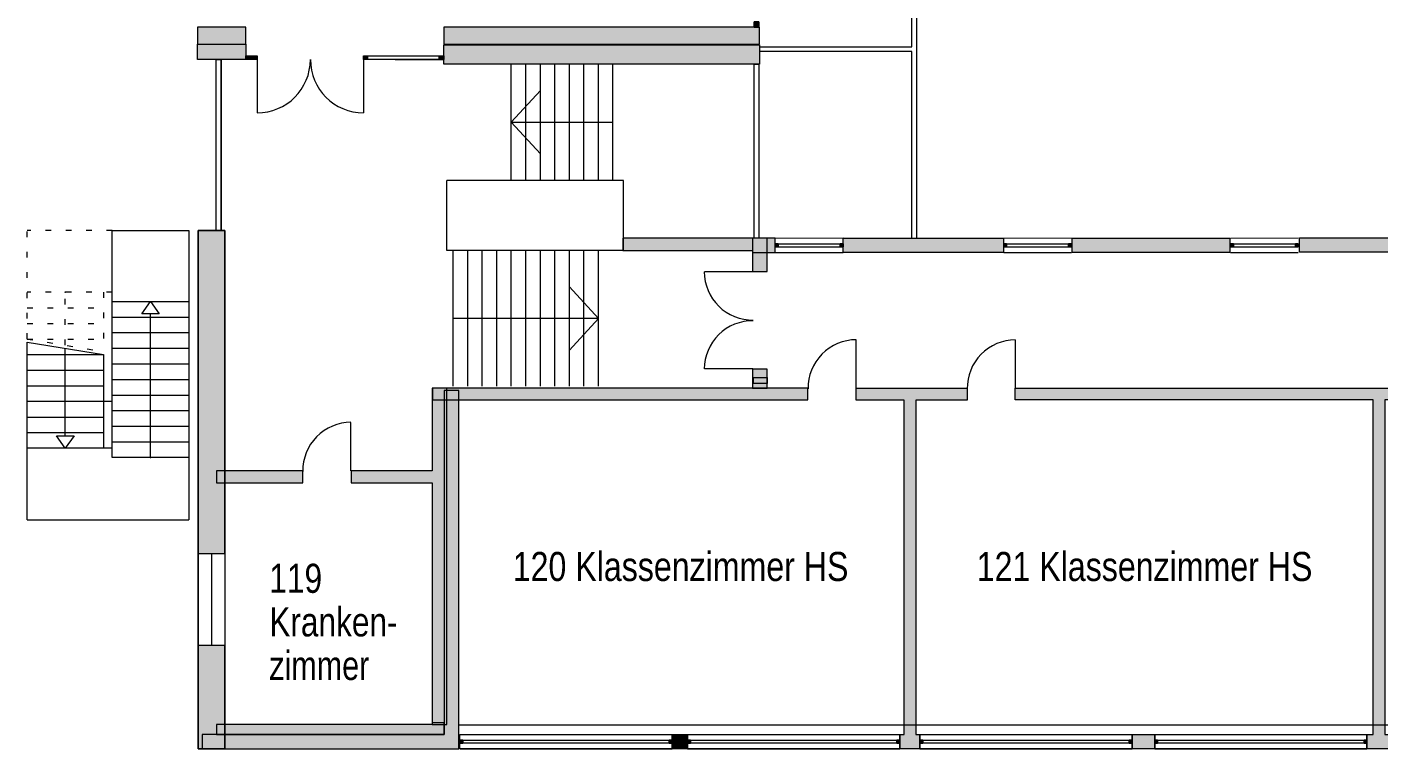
# Model space of a CAD drawing. Header units: inches. Extents: x 7445 to 114549, y 127015 to 195514.
# Drawn here: x 33132 to 61061, y 127015 to 141922 of the extents above; entities that cross this region are included whole.
import ezdxf

# ---------------------------------------------------------------- set-up
doc = ezdxf.new("R2010")
doc.units = ezdxf.units.IN
doc.header["$LTSCALE"] = 300
doc.header["$MEASUREMENT"] = 0
doc.header["$PDMODE"] = 34
doc.header["$PDSIZE"] = 5
for name, pattern in [('Punktlinie', [1.4, 0.4, -1]), ('Standardmuster', [0]), ('Volllinie', [0])]:
    doc.linetypes.add(name, pattern=pattern)
doc.layers.add('Grundebene', color=7, linetype='Continuous')
doc.styles.add('ARIAL_NARROW', font='ARIALN.TTF', dxfattribs={"height": 0.2})

# ---------------------------------------------------------------- blocks, each defined once
blk = doc.blocks.new('Color_Area-B8')
at = {"layer": 'Grundebene', "true_color": 0x000000, "transparency": 33554687}
blk.add_hatch(color=18, dxfattribs=at).paths.add_polyline_path([(41806, 127522), (41805, 134465), (41502, 134465), (41502, 132760), (39828, 132760), (39828, 132510), (41502, 132510), (41502, 127522)], flags=0)
at = {"layer": 'Grundebene', "color": 18, "linetype": 'Volllinie', "lineweight": 13, "true_color": 0x000000}
for p, q in [((41805, 134465), (41502, 134465)), ((41502, 134465), (41502, 132760)), ((41806, 127522), (41805, 134465)), ((41502, 132760), (39828, 132760)), ((39828, 132760), (39828, 132510)), ((39828, 132510), (41502, 132510)), ((41502, 132510), (41502, 127522)), ((41502, 127522), (41806, 127522))]:
    blk.add_line(p, q, dxfattribs=at)
blk = doc.blocks.new('Color_Area-CD')
at = {"layer": 'Grundebene', "true_color": 0x000000, "transparency": 33554687}
blk.add_hatch(color=18, dxfattribs=at).paths.add_polyline_path([(53545, 134465), (62244, 134465), (62244, 134225), (61181, 134225), (61181, 127315), (61345, 127315), (61345, 127015), (60812, 127015), (60812, 127315), (60941, 127315), (60941, 134225), (53545, 134225)], flags=0)
at = {"layer": 'Grundebene', "color": 18, "linetype": 'Volllinie', "lineweight": 13, "true_color": 0x000000}
for p, q in [((53545, 134465), (62244, 134465)), ((53545, 134225), (53545, 134465)), ((62244, 134465), (62244, 134225)), ((60941, 134225), (53545, 134225)), ((60941, 127315), (60941, 134225)), ((62244, 134225), (61181, 134225)), ((61181, 134225), (61181, 127315)), ((60812, 127015), (60812, 127315)), ((60812, 127315), (60941, 127315)), ((61181, 127315), (61345, 127315)), ((61345, 127315), (61345, 127015)), ((61345, 127015), (60812, 127015))]:
    blk.add_line(p, q, dxfattribs=at)
blk = doc.blocks.new('Color_Area-13D')
at = {"layer": 'Grundebene', "true_color": 0x000000, "transparency": 33554687}
blk.add_hatch(color=18, dxfattribs=at).paths.add_polyline_path([(46460, 127315), (46777, 127315), (46777, 127015), (46460, 127015)], flags=0)
at = {"layer": 'Grundebene', "color": 18, "linetype": 'Volllinie', "lineweight": 13, "true_color": 0x000000}
for p, q in [((46460, 127315), (46777, 127315)), ((46460, 127015), (46460, 127315)), ((46777, 127315), (46777, 127015)), ((46777, 127015), (46460, 127015))]:
    blk.add_line(p, q, dxfattribs=at)
blk = doc.blocks.new('Color_Area-148')
at = {"layer": 'Grundebene', "true_color": 0x000000, "transparency": 33554687}
blk.add_hatch(color=18, dxfattribs=at).paths.add_polyline_path([(37045, 127315), (41752, 127315), (41752, 127556), (41502, 127556), (41502, 127522), (37045, 127522)], flags=0)
at = {"layer": 'Grundebene', "color": 18, "linetype": 'Volllinie', "lineweight": 13, "true_color": 0x000000}
for p, q in [((41502, 127522), (37045, 127522)), ((37045, 127522), (37045, 127315)), ((41752, 127556), (41502, 127556)), ((41502, 127556), (41502, 127522)), ((41752, 127315), (41752, 127556)), ((37045, 127315), (41752, 127315))]:
    blk.add_line(p, q, dxfattribs=at)
blk = doc.blocks.new('Color_Area-2B9')
at = {"layer": 'Grundebene', "true_color": 0x000000, "transparency": 33554687}
blk.add_hatch(color=18, dxfattribs=at).paths.add_polyline_path([(41752, 134416), (41752, 127315), (36751, 127315), (36751, 127015), (42052, 127015), (42052, 134416)], flags=0)
at = {"layer": 'Grundebene', "color": 18, "linetype": 'Volllinie', "lineweight": 13, "true_color": 0x000000}
for p, q in [((41752, 134416), (41752, 127315)), ((42052, 134416), (41752, 134416)), ((42052, 127015), (42052, 134416)), ((41752, 127315), (36751, 127315)), ((36751, 127315), (36751, 127015)), ((36751, 127015), (42052, 127015))]:
    blk.add_line(p, q, dxfattribs=at)
blk = doc.blocks.new('Color_Area-2C4')
at = {"layer": 'Grundebene', "true_color": 0x000000, "transparency": 33554687}
blk.add_hatch(color=18, dxfattribs=at).paths.add_polyline_path([(38827, 132510), (38827, 132760), (37045, 132760), (37045, 132510)], flags=0)
at = {"layer": 'Grundebene', "color": 18, "linetype": 'Volllinie', "lineweight": 13, "true_color": 0x000000}
for p, q in [((38827, 132760), (37045, 132760)), ((37045, 132760), (37045, 132510)), ((38827, 132510), (38827, 132760)), ((37045, 132510), (38827, 132510))]:
    blk.add_line(p, q, dxfattribs=at)
blk = doc.blocks.new('Color_Area-2CD')
at = {"layer": 'Grundebene', "true_color": 0x000000, "transparency": 33554687}
h = blk.add_hatch(color=18, dxfattribs=at)
h.paths.add_polyline_path([(36668, 131052), (37218, 131052), (37218, 137722), (36668, 137722)], flags=0)
h.paths.add_polyline_path([(36668, 129151), (36668, 127015), (37218, 127015), (37218, 129151)], flags=0)
at = {"layer": 'Grundebene', "color": 18, "linetype": 'Volllinie', "lineweight": 13, "true_color": 0x000000}
for points in [[(36668, 131052), (37218, 131052), (37218, 137722), (36668, 137722), (36668, 131052)], [(36668, 129151), (36668, 127015), (37218, 127015), (37218, 129151), (36668, 129151)]]:
    blk.add_lwpolyline(points, dxfattribs=at)
blk = doc.blocks.new('Color_Area-5CF')
at = {"layer": 'Grundebene', "true_color": 0x000000, "transparency": 33554687}
blk.add_hatch(color=18, dxfattribs=at).paths.add_polyline_path([(51577, 127315), (51577, 127015), (51161, 127015), (51161, 127315), (51252, 127315), (51252, 134220), (50262, 134220), (50262, 134465), (52555, 134465), (52555, 134220), (51492, 134220), (51492, 127315)], flags=0)
at = {"layer": 'Grundebene', "color": 18, "linetype": 'Volllinie', "lineweight": 13, "true_color": 0x000000}
for p, q in [((50262, 134220), (50262, 134465)), ((50262, 134465), (52555, 134465)), ((52555, 134465), (52555, 134220)), ((51252, 134220), (50262, 134220)), ((51252, 127315), (51252, 134220)), ((52555, 134220), (51492, 134220)), ((51492, 134220), (51492, 127315)), ((51161, 127015), (51161, 127315)), ((51161, 127315), (51252, 127315)), ((51492, 127315), (51577, 127315)), ((51577, 127315), (51577, 127015)), ((51577, 127015), (51161, 127015))]:
    blk.add_line(p, q, dxfattribs=at)
blk = doc.blocks.new('Color_Area-609')
at = {"layer": 'Grundebene', "true_color": 0x000000, "transparency": 33554687}
blk.add_hatch(color=18, dxfattribs=at).paths.add_polyline_path([(55962, 127315), (56433, 127315), (56433, 127015), (55962, 127015)], flags=0)
at = {"layer": 'Grundebene', "color": 18, "linetype": 'Volllinie', "lineweight": 13, "true_color": 0x000000}
for p, q in [((55962, 127315), (56433, 127315)), ((55962, 127015), (55962, 127315)), ((56433, 127315), (56433, 127015)), ((56433, 127015), (55962, 127015))]:
    blk.add_line(p, q, dxfattribs=at)
blk = doc.blocks.new('Color_Area-614')
at = {"layer": 'Grundebene', "true_color": 0x000000, "transparency": 33554687}
blk.add_hatch(color=18, dxfattribs=at).paths.add_polyline_path([(48590, 137265), (48590, 137565), (45443, 137565), (45443, 137305), (48122, 137305), (48122, 137265)], flags=0)
at = {"layer": 'Grundebene', "color": 18, "linetype": 'Volllinie', "lineweight": 13, "true_color": 0x000000}
for p, q in [((48590, 137565), (45443, 137565)), ((45443, 137565), (45443, 137305)), ((48590, 137265), (48590, 137565)), ((45443, 137305), (48122, 137305)), ((48122, 137305), (48122, 137265)), ((48122, 137265), (48590, 137265))]:
    blk.add_line(p, q, dxfattribs=at)
blk = doc.blocks.new('Color_Area-61F')
at = {"layer": 'Grundebene', "true_color": 0x000000, "transparency": 33554687}
blk.add_hatch(color=18, dxfattribs=at).paths.add_polyline_path([(49990, 137565), (53301, 137565), (53301, 137265), (49990, 137265)], flags=0)
at = {"layer": 'Grundebene', "color": 18, "linetype": 'Volllinie', "lineweight": 13, "true_color": 0x000000}
for p, q in [((49990, 137565), (53301, 137565)), ((49990, 137265), (49990, 137565)), ((53301, 137565), (53301, 137265)), ((53301, 137265), (49990, 137265))]:
    blk.add_line(p, q, dxfattribs=at)
blk = doc.blocks.new('Color_Area-628')
at = {"layer": 'Grundebene', "true_color": 0x000000, "transparency": 33554687}
blk.add_hatch(color=18, dxfattribs=at).paths.add_polyline_path([(54723, 137565), (57979, 137565), (57979, 137265), (54723, 137265)], flags=0)
at = {"layer": 'Grundebene', "color": 18, "linetype": 'Volllinie', "lineweight": 13, "true_color": 0x000000}
for p, q in [((54723, 137565), (57979, 137565)), ((54723, 137265), (54723, 137565)), ((57979, 137565), (57979, 137265)), ((57979, 137265), (54723, 137265))]:
    blk.add_line(p, q, dxfattribs=at)
blk = doc.blocks.new('Color_Area-631')
at = {"layer": 'Grundebene', "true_color": 0x000000, "transparency": 33554687}
blk.add_hatch(color=18, dxfattribs=at).paths.add_polyline_path([(59416, 137571), (63170, 137571), (63170, 137273), (59416, 137273)], flags=0)
at = {"layer": 'Grundebene', "color": 18, "linetype": 'Volllinie', "lineweight": 13, "true_color": 0x000000}
for p, q in [((59416, 137571), (63170, 137571)), ((59416, 137273), (59416, 137571)), ((63170, 137571), (63170, 137273)), ((63170, 137273), (59416, 137273))]:
    blk.add_line(p, q, dxfattribs=at)
blk = doc.blocks.new('Color_Area-670')
at = {"layer": 'Grundebene', "true_color": 0x000000, "transparency": 33554687}
blk.add_hatch(color=18, dxfattribs=at).paths.add_polyline_path([(48425, 137565), (48122, 137565), (48122, 136875), (48425, 136875)], flags=0)
at = {"layer": 'Grundebene', "color": 18, "linetype": 'Volllinie', "lineweight": 13, "true_color": 0x000000}
for p, q in [((48425, 137565), (48122, 137565)), ((48122, 137565), (48122, 136875)), ((48425, 136875), (48425, 137565)), ((48122, 136875), (48425, 136875))]:
    blk.add_line(p, q, dxfattribs=at)
blk = doc.blocks.new('Color_Area-6A6')
at = {"layer": 'Grundebene', "true_color": 0x000000, "transparency": 33554687}
blk.add_hatch(color=18, dxfattribs=at).paths.add_polyline_path([(48265, 141920), (41741, 141920), (41741, 141570), (48265, 141570)], flags=0)
at = {"layer": 'Grundebene', "color": 18, "linetype": 'Volllinie', "lineweight": 13, "true_color": 0x000000}
for p, q in [((48265, 141920), (41741, 141920)), ((41741, 141920), (41741, 141570)), ((48265, 141570), (48265, 141920)), ((41741, 141570), (48265, 141570))]:
    blk.add_line(p, q, dxfattribs=at)
blk = doc.blocks.new('Color_Area-6AF')
at = {"layer": 'Grundebene', "true_color": 0x000000, "transparency": 33554687}
blk.add_hatch(color=18, dxfattribs=at).paths.add_polyline_path([(36655, 141920), (36655, 141570), (37649, 141570), (37649, 141920)], flags=0)
at = {"layer": 'Grundebene', "color": 18, "linetype": 'Volllinie', "lineweight": 13, "true_color": 0x000000}
for p, q in [((36655, 141920), (36655, 141570)), ((37649, 141920), (36655, 141920)), ((37649, 141570), (37649, 141920)), ((36655, 141570), (37649, 141570))]:
    blk.add_line(p, q, dxfattribs=at)
blk = doc.blocks.new('Color_Area-6B8')
at = {"layer": 'Grundebene', "true_color": 0x000000, "transparency": 33554687}
blk.add_hatch(color=18, dxfattribs=at).paths.add_polyline_path([(41741, 141555), (48265, 141555), (48265, 141155), (41741, 141155)], flags=0)
at = {"layer": 'Grundebene', "color": 18, "linetype": 'Volllinie', "lineweight": 13, "true_color": 0x000000}
for p, q in [((41741, 141555), (48265, 141555)), ((41741, 141155), (41741, 141555)), ((48265, 141555), (48265, 141155)), ((48265, 141155), (41741, 141155))]:
    blk.add_line(p, q, dxfattribs=at)
blk = doc.blocks.new('Color_Area-6C1')
at = {"layer": 'Grundebene', "true_color": 0x000000, "transparency": 33554687}
blk.add_hatch(color=18, dxfattribs=at).paths.add_polyline_path([(49260, 134465), (48843, 134465), (48425, 134465), (48122, 134465), (46005, 134465), (41508, 134465), (41508, 134225), (49260, 134225)], flags=0)
at = {"layer": 'Grundebene', "color": 18, "linetype": 'Volllinie', "lineweight": 13, "true_color": 0x000000}
for p, q in [((46005, 134465), (41508, 134465)), ((41508, 134465), (41508, 134225)), ((48122, 134465), (46005, 134465)), ((48425, 134465), (48122, 134465)), ((48843, 134465), (48425, 134465)), ((49260, 134465), (48843, 134465)), ((49260, 134225), (49260, 134465)), ((41508, 134225), (49260, 134225))]:
    blk.add_line(p, q, dxfattribs=at)
blk = doc.blocks.new('Color_Area-879')
at = {"layer": 'Grundebene', "true_color": 0x000000, "transparency": 33554687}
blk.add_hatch(color=18, dxfattribs=at).paths.add_polyline_path([(36655, 141570), (37649, 141570), (37649, 141250), (36655, 141250)], flags=0)
at = {"layer": 'Grundebene', "color": 18, "linetype": 'Volllinie', "lineweight": 13, "true_color": 0x000000}
for p, q in [((36655, 141570), (37649, 141570)), ((36655, 141250), (36655, 141570)), ((37649, 141570), (37649, 141250)), ((37649, 141250), (36655, 141250))]:
    blk.add_line(p, q, dxfattribs=at)
blk = doc.blocks.new('Color_Area-BBA')
at = {"layer": 'Grundebene', "true_color": 0xffffff, "transparency": 33554687}
blk.add_hatch(color=7, dxfattribs=at).paths.add_polyline_path([(49930, 137446), (49930, 137386), (49990, 137386), (49990, 137446)], flags=0)
at = {"layer": 'Grundebene', "color": 18, "linetype": 'Volllinie', "lineweight": 13, "true_color": 0x000000}
blk.add_lwpolyline([(49930, 137446), (49930, 137386), (49990, 137386), (49990, 137446), (49930, 137446)], dxfattribs=at)
blk = doc.blocks.new('Color_Area-BC0')
at = {"layer": 'Grundebene', "true_color": 0xffffff, "transparency": 33554687}
blk.add_hatch(color=7, dxfattribs=at).paths.add_polyline_path([(48650, 137445), (48650, 137385), (48590, 137385), (48590, 137445)], flags=0)
at = {"layer": 'Grundebene', "color": 18, "linetype": 'Volllinie', "lineweight": 13, "true_color": 0x000000}
blk.add_lwpolyline([(48650, 137445), (48650, 137385), (48590, 137385), (48590, 137445), (48650, 137445)], dxfattribs=at)
blk = doc.blocks.new('Color_Area-BCE')
at = {"layer": 'Grundebene', "true_color": 0xffffff, "transparency": 33554687}
blk.add_hatch(color=7, dxfattribs=at).paths.add_polyline_path([(54648, 137446), (54648, 137386), (54708, 137386), (54708, 137446)], flags=0)
at = {"layer": 'Grundebene', "color": 18, "linetype": 'Volllinie', "lineweight": 13, "true_color": 0x000000}
blk.add_lwpolyline([(54648, 137446), (54648, 137386), (54708, 137386), (54708, 137446), (54648, 137446)], dxfattribs=at)
blk = doc.blocks.new('Color_Area-BD4')
at = {"layer": 'Grundebene', "true_color": 0xffffff, "transparency": 33554687}
blk.add_hatch(color=7, dxfattribs=at).paths.add_polyline_path([(53368, 137445), (53368, 137385), (53308, 137385), (53308, 137445)], flags=0)
at = {"layer": 'Grundebene', "color": 18, "linetype": 'Volllinie', "lineweight": 13, "true_color": 0x000000}
blk.add_lwpolyline([(53368, 137445), (53368, 137385), (53308, 137385), (53308, 137445), (53368, 137445)], dxfattribs=at)
blk = doc.blocks.new('Color_Area-BE2')
at = {"layer": 'Grundebene', "true_color": 0xffffff, "transparency": 33554687}
blk.add_hatch(color=7, dxfattribs=at).paths.add_polyline_path([(59334, 137446), (59334, 137386), (59394, 137386), (59394, 137446)], flags=0)
at = {"layer": 'Grundebene', "color": 18, "linetype": 'Volllinie', "lineweight": 13, "true_color": 0x000000}
blk.add_lwpolyline([(59334, 137446), (59334, 137386), (59394, 137386), (59394, 137446), (59334, 137446)], dxfattribs=at)
blk = doc.blocks.new('Color_Area-BE8')
at = {"layer": 'Grundebene', "true_color": 0xffffff, "transparency": 33554687}
blk.add_hatch(color=7, dxfattribs=at).paths.add_polyline_path([(58054, 137445), (58054, 137385), (57994, 137385), (57994, 137445)], flags=0)
at = {"layer": 'Grundebene', "color": 18, "linetype": 'Volllinie', "lineweight": 13, "true_color": 0x000000}
blk.add_lwpolyline([(58054, 137445), (58054, 137385), (57994, 137385), (57994, 137445), (58054, 137445)], dxfattribs=at)
blk = doc.blocks.new('Color_Area-F9C')
at = {"layer": 'Grundebene', "true_color": 0xffffff, "transparency": 33554687}
blk.add_hatch(color=7, dxfattribs=at).paths.add_polyline_path([(42076, 127195), (42076, 127135), (42136, 127135), (42136, 127195)], flags=0)
at = {"layer": 'Grundebene', "color": 18, "linetype": 'Volllinie', "lineweight": 13, "true_color": 0x000000}
blk.add_lwpolyline([(42076, 127195), (42076, 127135), (42136, 127135), (42136, 127195), (42076, 127195)], dxfattribs=at)
blk = doc.blocks.new('Color_Area-FA2')
at = {"layer": 'Grundebene', "true_color": 0xffffff, "transparency": 33554687}
blk.add_hatch(color=7, dxfattribs=at).paths.add_polyline_path([(46400, 127195), (46400, 127135), (46460, 127135), (46460, 127195)], flags=0)
at = {"layer": 'Grundebene', "color": 18, "linetype": 'Volllinie', "lineweight": 13, "true_color": 0x000000}
blk.add_lwpolyline([(46400, 127195), (46400, 127135), (46460, 127135), (46460, 127195), (46400, 127195)], dxfattribs=at)
blk = doc.blocks.new('Color_Area-FB2')
at = {"layer": 'Grundebene', "true_color": 0xffffff, "transparency": 33554687}
blk.add_hatch(color=7, dxfattribs=at).paths.add_polyline_path([(46777, 127195), (46777, 127135), (46837, 127135), (46837, 127195)], flags=0)
at = {"layer": 'Grundebene', "color": 18, "linetype": 'Volllinie', "lineweight": 13, "true_color": 0x000000}
blk.add_lwpolyline([(46777, 127195), (46777, 127135), (46837, 127135), (46837, 127195), (46777, 127195)], dxfattribs=at)
blk = doc.blocks.new('Color_Area-FB8')
at = {"layer": 'Grundebene', "true_color": 0xffffff, "transparency": 33554687}
blk.add_hatch(color=7, dxfattribs=at).paths.add_polyline_path([(51101, 127195), (51101, 127135), (51161, 127135), (51161, 127195)], flags=0)
at = {"layer": 'Grundebene', "color": 18, "linetype": 'Volllinie', "lineweight": 13, "true_color": 0x000000}
blk.add_lwpolyline([(51101, 127195), (51101, 127135), (51161, 127135), (51161, 127195), (51101, 127195)], dxfattribs=at)
blk = doc.blocks.new('Color_Area-FC8')
at = {"layer": 'Grundebene', "true_color": 0xffffff, "transparency": 33554687}
blk.add_hatch(color=7, dxfattribs=at).paths.add_polyline_path([(51577, 127195), (51577, 127135), (51637, 127135), (51637, 127195)], flags=0)
at = {"layer": 'Grundebene', "color": 18, "linetype": 'Volllinie', "lineweight": 13, "true_color": 0x000000}
blk.add_lwpolyline([(51577, 127195), (51577, 127135), (51637, 127135), (51637, 127195), (51577, 127195)], dxfattribs=at)
blk = doc.blocks.new('Color_Area-FCE')
at = {"layer": 'Grundebene', "true_color": 0xffffff, "transparency": 33554687}
blk.add_hatch(color=7, dxfattribs=at).paths.add_polyline_path([(55902, 127195), (55902, 127135), (55962, 127135), (55962, 127195)], flags=0)
at = {"layer": 'Grundebene', "color": 18, "linetype": 'Volllinie', "lineweight": 13, "true_color": 0x000000}
blk.add_lwpolyline([(55902, 127195), (55902, 127135), (55962, 127135), (55962, 127195), (55902, 127195)], dxfattribs=at)
blk = doc.blocks.new('Color_Area-FDE')
at = {"layer": 'Grundebene', "true_color": 0xffffff, "transparency": 33554687}
blk.add_hatch(color=7, dxfattribs=at).paths.add_polyline_path([(56428, 127195), (56428, 127135), (56488, 127135), (56488, 127195)], flags=0)
at = {"layer": 'Grundebene', "color": 18, "linetype": 'Volllinie', "lineweight": 13, "true_color": 0x000000}
blk.add_lwpolyline([(56428, 127195), (56428, 127135), (56488, 127135), (56488, 127195), (56428, 127195)], dxfattribs=at)
blk = doc.blocks.new('Color_Area-FE4')
at = {"layer": 'Grundebene', "true_color": 0xffffff, "transparency": 33554687}
blk.add_hatch(color=7, dxfattribs=at).paths.add_polyline_path([(60752, 127195), (60752, 127135), (60812, 127135), (60812, 127195)], flags=0)
at = {"layer": 'Grundebene', "color": 18, "linetype": 'Volllinie', "lineweight": 13, "true_color": 0x000000}
blk.add_lwpolyline([(60752, 127195), (60752, 127135), (60812, 127135), (60812, 127195), (60752, 127195)], dxfattribs=at)
blk = doc.blocks.new('Color_Area-11A2')
at = {"layer": 'Grundebene', "true_color": 0xffffff, "transparency": 33554687}
blk.add_hatch(color=7, dxfattribs=at).paths.add_polyline_path([(48152, 142031), (48152, 141920), (48252, 141920), (48252, 142031)], flags=0)
at = {"layer": 'Grundebene', "color": 18, "linetype": 'Volllinie', "lineweight": 13, "true_color": 0x000000}
blk.add_lwpolyline([(48152, 142031), (48152, 141920), (48252, 141920), (48252, 142031), (48152, 142031)], dxfattribs=at)
blk = doc.blocks.new('Color_Area-1266')
at = {"layer": 'Grundebene', "true_color": 0x000000, "transparency": 33554687}
blk.add_hatch(color=18, dxfattribs=at).paths.add_polyline_path([(37649, 141330), (37806, 141330), (37806, 141250), (37649, 141250)], flags=0)
at = {"layer": 'Grundebene', "color": 18, "linetype": 'Volllinie', "lineweight": 13, "true_color": 0x000000}
for p, q in [((37649, 141330), (37806, 141330)), ((37649, 141250), (37649, 141330)), ((37806, 141330), (37806, 141250)), ((37806, 141250), (37649, 141250))]:
    blk.add_line(p, q, dxfattribs=at)
blk = doc.blocks.new('Color_Area-126F')
at = {"layer": 'Grundebene', "true_color": 0x000000, "transparency": 33554687}
blk.add_hatch(color=18, dxfattribs=at).paths.add_polyline_path([(37806, 141330), (37886, 141330), (37886, 141250), (37806, 141250)], flags=0)
at = {"layer": 'Grundebene', "color": 18, "linetype": 'Volllinie', "lineweight": 13, "true_color": 0x000000}
for p, q in [((37806, 141330), (37886, 141330)), ((37806, 141250), (37806, 141330)), ((37886, 141330), (37886, 141250)), ((37886, 141250), (37806, 141250))]:
    blk.add_line(p, q, dxfattribs=at)
blk = doc.blocks.new('Color_Area-127E')
at = {"layer": 'Grundebene', "true_color": 0x000000, "transparency": 33554687}
blk.add_hatch(color=18, dxfattribs=at).paths.add_polyline_path([(41646, 141330), (41741, 141330), (41741, 141250), (41646, 141250)], flags=0)
at = {"layer": 'Grundebene', "color": 18, "linetype": 'Volllinie', "lineweight": 13, "true_color": 0x000000}
for p, q in [((41646, 141330), (41741, 141330)), ((41646, 141250), (41646, 141330)), ((41741, 141330), (41741, 141250)), ((41741, 141250), (41646, 141250))]:
    blk.add_line(p, q, dxfattribs=at)
blk = doc.blocks.new('Color_Area-1287')
at = {"layer": 'Grundebene', "true_color": 0x000000, "transparency": 33554687}
blk.add_hatch(color=18, dxfattribs=at).paths.add_polyline_path([(40086, 141330), (40166, 141330), (40166, 141250), (40086, 141250)], flags=0)
at = {"layer": 'Grundebene', "color": 18, "linetype": 'Volllinie', "lineweight": 13, "true_color": 0x000000}
for p, q in [((40086, 141330), (40166, 141330)), ((40086, 141250), (40086, 141330)), ((40166, 141330), (40166, 141250)), ((40166, 141250), (40086, 141250))]:
    blk.add_line(p, q, dxfattribs=at)

msp = doc.modelspace()

# ---------------------------------------------------------------- hatches: boundary and pattern name
at = {"layer": 'Grundebene', "true_color": 0x000000, "transparency": 33554687}
msp.add_hatch(color=18, dxfattribs=at).paths.add_polyline_path([(48122, 134857), (48425, 134857), (48425, 134465), (48122, 134465)], flags=0)

# ---------------------------------------------------------------- linework, layer by layer
at = {"layer": 'Grundebene', "color": 18, "linetype": 'Volllinie', "lineweight": 13, "true_color": 0x000000}
for p, q in [((51409, 141514), (51409, 144214)), ((51509, 144114), (51509, 137565)), ((36655, 141920), (36655, 141570)), ((37649, 141920), (36655, 141920)), ((37649, 141570), (37649, 141920)), ((48265, 141920), (41741, 141920)), ((41741, 141920), (41741, 141570)), ((48152, 141920), (48152, 142031)), ((48252, 141920), (48152, 141920)), ((48252, 142031), (48252, 141920)), ((48265, 141570), (48265, 141920)), ((36655, 141570), (37649, 141570)), ((36655, 141570), (37649, 141570)), ((36655, 141250), (36655, 141570)), ((37649, 141570), (37649, 141250)), ((37649, 141330), (37806, 141330)), ((37649, 141250), (37649, 141330)), ((37806, 141330), (37806, 141250)), ((37806, 141330), (37886, 141330)), ((37806, 141250), (37806, 141330)), ((37886, 141330), (37886, 141250)), ((40086, 141330), (40166, 141330)), ((40086, 141250), (40086, 141330)), ((40166, 141330), (41646, 141330)), ((40166, 141250), (40166, 141330)), ((40166, 141330), (40166, 141250)), ((41646, 141330), (41646, 141250)), ((41646, 141330), (41741, 141330)), ((41646, 141250), (41646, 141330)), ((41741, 141570), (48265, 141570)), ((41741, 141555), (48265, 141555)), ((41741, 141155), (41741, 141555)), ((41741, 141330), (41741, 141250)), ((48265, 141555), (48265, 141155)), ((48265, 141514), (51409, 141514)), ((51409, 141414), (48265, 141414)), ((51409, 137565), (51409, 141414)), ((37649, 141250), (36655, 141250)), ((37042, 141250), (37145, 141250)), ((37042, 137722), (37042, 141250)), ((37142, 137722), (37142, 141250)), ((37145, 141250), (37145, 137722)), ((37806, 141250), (37649, 141250)), ((37886, 141250), (37806, 141250)), ((37886, 141250), (37886, 140150)), ((40086, 141250), (40086, 140150)), ((40166, 141250), (40086, 141250)), ((41646, 141250), (40166, 141250)), ((40737, 141250), (41747, 141250)), ((41741, 141250), (41646, 141250)), ((48265, 141155), (41741, 141155)), ((43136, 138755), (43136, 141155)), ((43436, 138755), (43436, 141155)), ((43736, 138755), (43736, 141155)), ((44036, 138755), (44036, 141155)), ((44336, 138755), (44336, 141155)), ((44636, 138755), (44636, 141155)), ((44936, 138755), (44936, 141155)), ((45236, 138755), (45236, 141155)), ((48152, 141155), (48252, 141155)), ((48152, 137565), (48152, 141155)), ((48252, 141155), (48252, 137565)), ((43136, 139955), (43736, 140609)), ((43136, 139955), (43736, 139301)), ((43136, 139955), (45236, 139955)), ((37142, 139131), (37145, 139131)), ((45454, 138755), (41801, 138755)), ((41801, 137305), (41801, 138755)), ((45454, 137305), (45454, 138755)), ((34894, 133032), (34894, 137722)), ((34894, 137722), (36475, 137722)), ((36475, 137722), (36475, 131749)), ((36668, 127015), (36668, 137722)), ((36668, 137722), (37218, 137722)), ((36765, 137722), (36869, 137722)), ((37145, 137722), (37042, 137722)), ((37218, 137722), (37218, 127015)), ((48590, 137565), (45443, 137565)), ((45443, 137565), (45443, 137305)), ((48425, 137565), (48122, 137565)), ((48122, 137565), (48122, 136875)), ((48252, 137565), (48152, 137565)), ((48425, 136875), (48425, 137565)), ((48590, 137565), (49990, 137566)), ((48590, 137565), (49990, 137566)), ((48590, 137265), (48590, 137565)), ((48650, 137445), (48590, 137445)), ((48590, 137445), (48590, 137385)), ((48650, 137445), (49930, 137446)), ((48650, 137445), (49930, 137446)), ((48650, 137385), (48650, 137445)), ((49930, 137446), (49990, 137446)), ((49930, 137386), (49930, 137446)), ((49990, 137565), (53301, 137565)), ((49990, 137265), (49990, 137565)), ((49990, 137446), (49990, 137386)), ((53301, 137565), (53301, 137265)), ((53308, 137565), (54708, 137566)), ((53308, 137565), (54708, 137566)), ((53368, 137445), (53308, 137445)), ((53308, 137445), (53308, 137385)), ((53368, 137445), (54648, 137446)), ((53368, 137445), (54648, 137446)), ((53368, 137385), (53368, 137445)), ((54648, 137446), (54708, 137446)), ((54648, 137386), (54648, 137446)), ((54708, 137446), (54708, 137386)), ((54723, 137565), (57979, 137565)), ((54723, 137265), (54723, 137565)), ((57979, 137565), (57979, 137265)), ((57994, 137565), (59394, 137566)), ((57994, 137565), (59394, 137566)), ((58054, 137445), (57994, 137445)), ((57994, 137445), (57994, 137385)), ((58054, 137445), (59334, 137446)), ((58054, 137445), (59334, 137446)), ((58054, 137385), (58054, 137445)), ((59334, 137446), (59394, 137446)), ((59334, 137386), (59334, 137446)), ((59394, 137446), (59394, 137386)), ((59416, 137571), (63170, 137571)), ((59416, 137273), (59416, 137571)), ((45454, 137305), (41801, 137305)), ((41936, 134505), (41936, 137305)), ((42236, 134505), (42236, 137305)), ((42536, 134505), (42536, 137305)), ((42836, 134505), (42836, 137305)), ((43136, 134505), (43136, 137305)), ((43436, 134505), (43436, 137305)), ((43736, 134505), (43736, 137305)), ((44036, 134505), (44036, 137305)), ((44336, 134505), (44336, 137305)), ((44636, 134505), (44636, 137305)), ((44936, 134505), (44936, 137305)), ((45443, 137305), (48122, 137305)), ((48122, 137305), (48122, 137265)), ((48122, 137265), (48590, 137265)), ((48590, 137385), (48650, 137385)), ((48590, 137265), (49990, 137266)), ((48590, 137265), (49990, 137266)), ((48650, 137385), (49930, 137386)), ((48650, 137385), (49930, 137386)), ((49990, 137386), (49930, 137386)), ((53301, 137265), (49990, 137265)), ((53308, 137385), (53368, 137385)), ((53308, 137265), (54708, 137266)), ((53308, 137265), (54708, 137266)), ((53368, 137385), (54648, 137386)), ((53368, 137385), (54648, 137386)), ((54708, 137386), (54648, 137386)), ((57979, 137265), (54723, 137265)), ((57994, 137385), (58054, 137385)), ((57994, 137265), (59394, 137266)), ((57994, 137265), (59394, 137266)), ((58054, 137385), (59334, 137386)), ((58054, 137385), (59334, 137386)), ((59394, 137386), (59334, 137386)), ((63170, 137273), (59416, 137273)), ((48127, 136866), (47127, 136867)), ((48122, 136875), (48425, 136875)), ((44936, 135905), (44336, 136559)), ((34894, 136256), (36475, 136256)), ((34894, 135934), (36475, 135934)), ((35684, 133032), (35684, 135998)), ((44936, 135905), (41936, 135905)), ((44936, 135905), (44336, 135251)), ((34894, 135611), (36475, 135611)), ((50262, 134460), (50262, 135460)), ((53549, 134458), (53550, 135458)), ((33132, 131749), (33132, 135418)), ((33132, 135418), (34714, 135158)), ((33923, 133483), (33923, 135288)), ((34894, 135289), (36475, 135289)), ((33132, 135158), (34714, 135158)), ((34714, 135158), (34714, 133224)), ((34894, 134967), (36475, 134967)), ((33132, 134835), (34714, 134835)), ((34894, 134644), (36475, 134644)), ((48127, 134861), (47127, 134861)), ((48425, 134857), (48122, 134857)), ((48122, 134857), (48122, 134465)), ((48141, 134561), (48141, 134682)), ((48141, 134682), (48420, 134682)), ((48420, 134682), (48420, 134561)), ((48425, 134465), (48425, 134857)), ((33132, 134513), (34714, 134513)), ((41805, 134465), (41502, 134465)), ((41502, 134465), (41502, 132760)), ((49260, 134465), (41508, 134465)), ((41508, 134465), (41508, 134225)), ((41752, 134416), (41752, 127315)), ((42052, 134416), (41752, 134416)), ((41806, 127522), (41805, 134465)), ((42052, 127015), (42052, 134416)), ((48122, 134465), (48425, 134465)), ((48420, 134561), (48141, 134561)), ((49260, 134225), (49260, 134465)), ((50262, 134220), (50262, 134465)), ((50262, 134465), (52555, 134465)), ((52555, 134465), (52555, 134220)), ((53545, 134465), (62244, 134465)), ((53545, 134225), (53545, 134465)), ((34894, 134191), (33132, 134191)), ((34894, 134322), (36475, 134322)), ((41508, 134225), (49260, 134225)), ((51252, 134220), (50262, 134220)), ((51252, 127315), (51252, 134220)), ((52555, 134220), (51492, 134220)), ((51492, 134220), (51492, 127315)), ((60941, 134225), (53545, 134225)), ((60941, 127315), (60941, 134225)), ((33132, 133868), (34714, 133868)), ((36475, 134000), (34894, 134000)), ((33132, 133546), (34714, 133546)), ((34894, 133677), (36475, 133677)), ((39824, 132755), (39824, 133755)), ((34894, 133224), (33132, 133224)), ((34894, 133355), (36475, 133355)), ((36475, 133032), (34894, 133032)), ((38827, 132760), (37045, 132760)), ((37045, 132760), (37045, 132510)), ((38827, 132510), (38827, 132760)), ((41502, 132760), (39828, 132760)), ((39828, 132760), (39828, 132510)), ((37045, 132510), (38827, 132510)), ((39828, 132510), (41502, 132510)), ((41502, 132510), (41502, 127522)), ((33132, 131749), (36475, 131749)), ((36668, 131052), (37218, 131052)), ((36668, 131052), (36668, 129151)), ((36943, 131052), (36943, 129151)), ((37218, 131052), (37218, 129151)), ((37218, 129151), (36668, 129151)), ((41502, 127522), (37045, 127522)), ((37045, 127522), (37045, 127315)), ((41752, 127556), (41502, 127556)), ((41502, 127556), (41502, 127522)), ((41502, 127522), (41806, 127522)), ((41752, 127315), (41752, 127556)), ((90492, 127505), (42052, 127505)), ((41752, 127315), (36751, 127315)), ((36751, 127315), (36751, 127015)), ((37045, 127315), (41752, 127315)), ((42076, 127315), (46460, 127315)), ((42076, 127015), (42076, 127315)), ((42076, 127315), (46460, 127315)), ((42076, 127195), (42136, 127195)), ((42076, 127135), (42076, 127195)), ((42076, 127195), (46460, 127195)), ((42076, 127135), (42076, 127195)), ((42136, 127135), (42076, 127135)), ((46460, 127135), (42076, 127135)), ((42136, 127195), (42136, 127135)), ((46400, 127195), (46460, 127195)), ((46400, 127135), (46400, 127195)), ((46460, 127135), (46400, 127135)), ((46460, 127315), (46777, 127315)), ((46460, 127015), (46460, 127315)), ((46460, 127315), (46460, 127015)), ((46460, 127195), (46460, 127135)), ((46460, 127195), (46460, 127135)), ((46777, 127315), (46777, 127015)), ((46777, 127315), (51161, 127315)), ((46777, 127015), (46777, 127315)), ((46777, 127315), (51161, 127315)), ((46777, 127195), (46837, 127195)), ((46777, 127135), (46777, 127195)), ((46777, 127195), (51161, 127195)), ((46777, 127135), (46777, 127195)), ((46837, 127135), (46777, 127135)), ((51161, 127135), (46777, 127135)), ((46837, 127195), (46837, 127135)), ((51101, 127195), (51161, 127195)), ((51101, 127135), (51101, 127195)), ((51161, 127135), (51101, 127135)), ((51161, 127015), (51161, 127315)), ((51161, 127315), (51252, 127315)), ((51161, 127315), (51161, 127015)), ((51161, 127195), (51161, 127135)), ((51161, 127195), (51161, 127135)), ((51492, 127315), (51577, 127315)), ((51577, 127315), (51577, 127015)), ((51577, 127315), (55962, 127315)), ((51577, 127015), (51577, 127315)), ((51577, 127315), (55962, 127315)), ((51577, 127195), (51637, 127195)), ((51577, 127135), (51577, 127195)), ((51577, 127195), (55962, 127195)), ((51577, 127135), (51577, 127195)), ((51637, 127135), (51577, 127135)), ((55962, 127135), (51577, 127135)), ((51637, 127195), (51637, 127135)), ((55902, 127195), (55962, 127195)), ((55902, 127135), (55902, 127195)), ((55962, 127135), (55902, 127135)), ((55962, 127315), (56433, 127315)), ((55962, 127015), (55962, 127315)), ((55962, 127315), (55962, 127015)), ((55962, 127195), (55962, 127135)), ((55962, 127195), (55962, 127135)), ((56428, 127315), (60812, 127315)), ((56428, 127015), (56428, 127315)), ((56428, 127315), (60812, 127315)), ((56428, 127195), (56488, 127195)), ((56428, 127135), (56428, 127195)), ((56428, 127195), (60812, 127195)), ((56428, 127135), (56428, 127195)), ((56488, 127135), (56428, 127135)), ((60812, 127135), (56428, 127135)), ((56433, 127315), (56433, 127015)), ((56488, 127195), (56488, 127135)), ((60752, 127195), (60812, 127195)), ((60752, 127135), (60752, 127195)), ((60812, 127135), (60752, 127135)), ((60812, 127015), (60812, 127315)), ((60812, 127315), (60941, 127315)), ((60812, 127315), (60812, 127015)), ((60812, 127195), (60812, 127135)), ((60812, 127195), (60812, 127135)), ((37218, 127015), (36668, 127015)), ((36751, 127015), (42052, 127015)), ((46460, 127015), (42076, 127015)), ((42076, 127015), (46460, 127015)), ((46777, 127015), (46460, 127015)), ((51161, 127015), (46777, 127015)), ((46777, 127015), (51161, 127015)), ((51577, 127015), (51161, 127015)), ((55962, 127015), (51577, 127015)), ((51577, 127015), (55962, 127015)), ((56433, 127015), (55962, 127015)), ((60812, 127015), (56428, 127015)), ((56428, 127015), (60812, 127015)), ((61345, 127015), (60812, 127015))]:
    msp.add_line(p, q, dxfattribs=at)
at = {"layer": 'Grundebene', "color": 18, "linetype": 'Punktlinie', "lineweight": 13, "true_color": 0x000000}
for p, q in [((33132, 135480), (33132, 137722)), ((34894, 137722), (33132, 137722)), ((34894, 136447), (33132, 136447)), ((33923, 135350), (33923, 136447)), ((34714, 136447), (34714, 135220)), ((33132, 136125), (34714, 136125)), ((33132, 135803), (34714, 135803)), ((33132, 135480), (34714, 135480)), ((33132, 135480), (34714, 135220))]:
    msp.add_line(p, q, dxfattribs=at)
at = {"layer": 'Grundebene', "color": 18, "linetype": 'Standardmuster', "lineweight": 13, "true_color": 0x000000}
for p, q in [((35504, 136001), (35684, 136256)), ((35684, 136256), (35865, 136001)), ((35865, 136001), (35504, 136001)), ((33742, 133479), (34104, 133479)), ((33923, 133224), (33742, 133479)), ((34104, 133479), (33923, 133224))]:
    msp.add_line(p, q, dxfattribs=at)
at = {"layer": 'Grundebene', "color": 18, "linetype": 'Volllinie', "lineweight": 13, "true_color": 0x000000}
for centre, radius, start, end in [((37886, 141250), 1100, 270, 0), ((40086, 141250), 1100, 180, 270), ((48122, 136871), 1000, 180.2362, 270.7307), ((48122, 134857), 1000, 89.2693, 179.7638), ((50266, 134465), 1000, 90.2362, 180.7307), ((53554, 134463), 1000, 90.2362, 180.7307), ((39828, 132760), 1000, 90.2362, 180.7307)]:
    msp.add_arc(centre, radius, start, end, dxfattribs=at)
at = {"layer": 'Grundebene', "color": 18, "linetype": 'Standardmuster', "lineweight": 13, "true_color": 0x000000}
for p in [(33923, 136447), (35684, 133032)]:
    msp.add_point(p, dxfattribs=at)

# ---------------------------------------------------------------- block references
at = {"layer": 'Grundebene'}
for name in ['Color_Area-6AF', 'Color_Area-6A6', 'Color_Area-11A2', 'Color_Area-879', 'Color_Area-1266', 'Color_Area-126F', 'Color_Area-1287', 'Color_Area-127E', 'Color_Area-6B8', 'Color_Area-2CD', 'Color_Area-614', 'Color_Area-670', 'Color_Area-BC0', 'Color_Area-BBA', 'Color_Area-61F', 'Color_Area-BD4', 'Color_Area-BCE', 'Color_Area-628', 'Color_Area-BE8', 'Color_Area-BE2', 'Color_Area-631', 'Color_Area-2B9', 'Color_Area-B8', 'Color_Area-6C1', 'Color_Area-5CF', 'Color_Area-CD', 'Color_Area-2C4', 'Color_Area-148', 'Color_Area-F9C', 'Color_Area-FA2', 'Color_Area-13D', 'Color_Area-FB2', 'Color_Area-FB8', 'Color_Area-FC8', 'Color_Area-FCE', 'Color_Area-609', 'Color_Area-FDE', 'Color_Area-FE4']:
    msp.add_blockref(name, (0, 0), dxfattribs=at)

# ---------------------------------------------------------------- texts
at = {"layer": 'Grundebene', "color": 18, "lineweight": 18, "true_color": 0x000000, "style": 'ARIAL_NARROW'}
for s, width, p in [('120 Klassenzimmer HS', 0.965767, (43166, 130483)), ('121 Klassenzimmer HS', 0.965767, (52751, 130483)), ('119', 0.951619, (38137, 130239)), ('Kranken-', 0.950018, (38137, 129339)), ('zimmer', 0.916821, (38137, 128439))]:
    msp.add_text(s, height=600, dxfattribs=dict(at, width=width)).set_placement(p)

doc.saveas('drawing.dxf')
